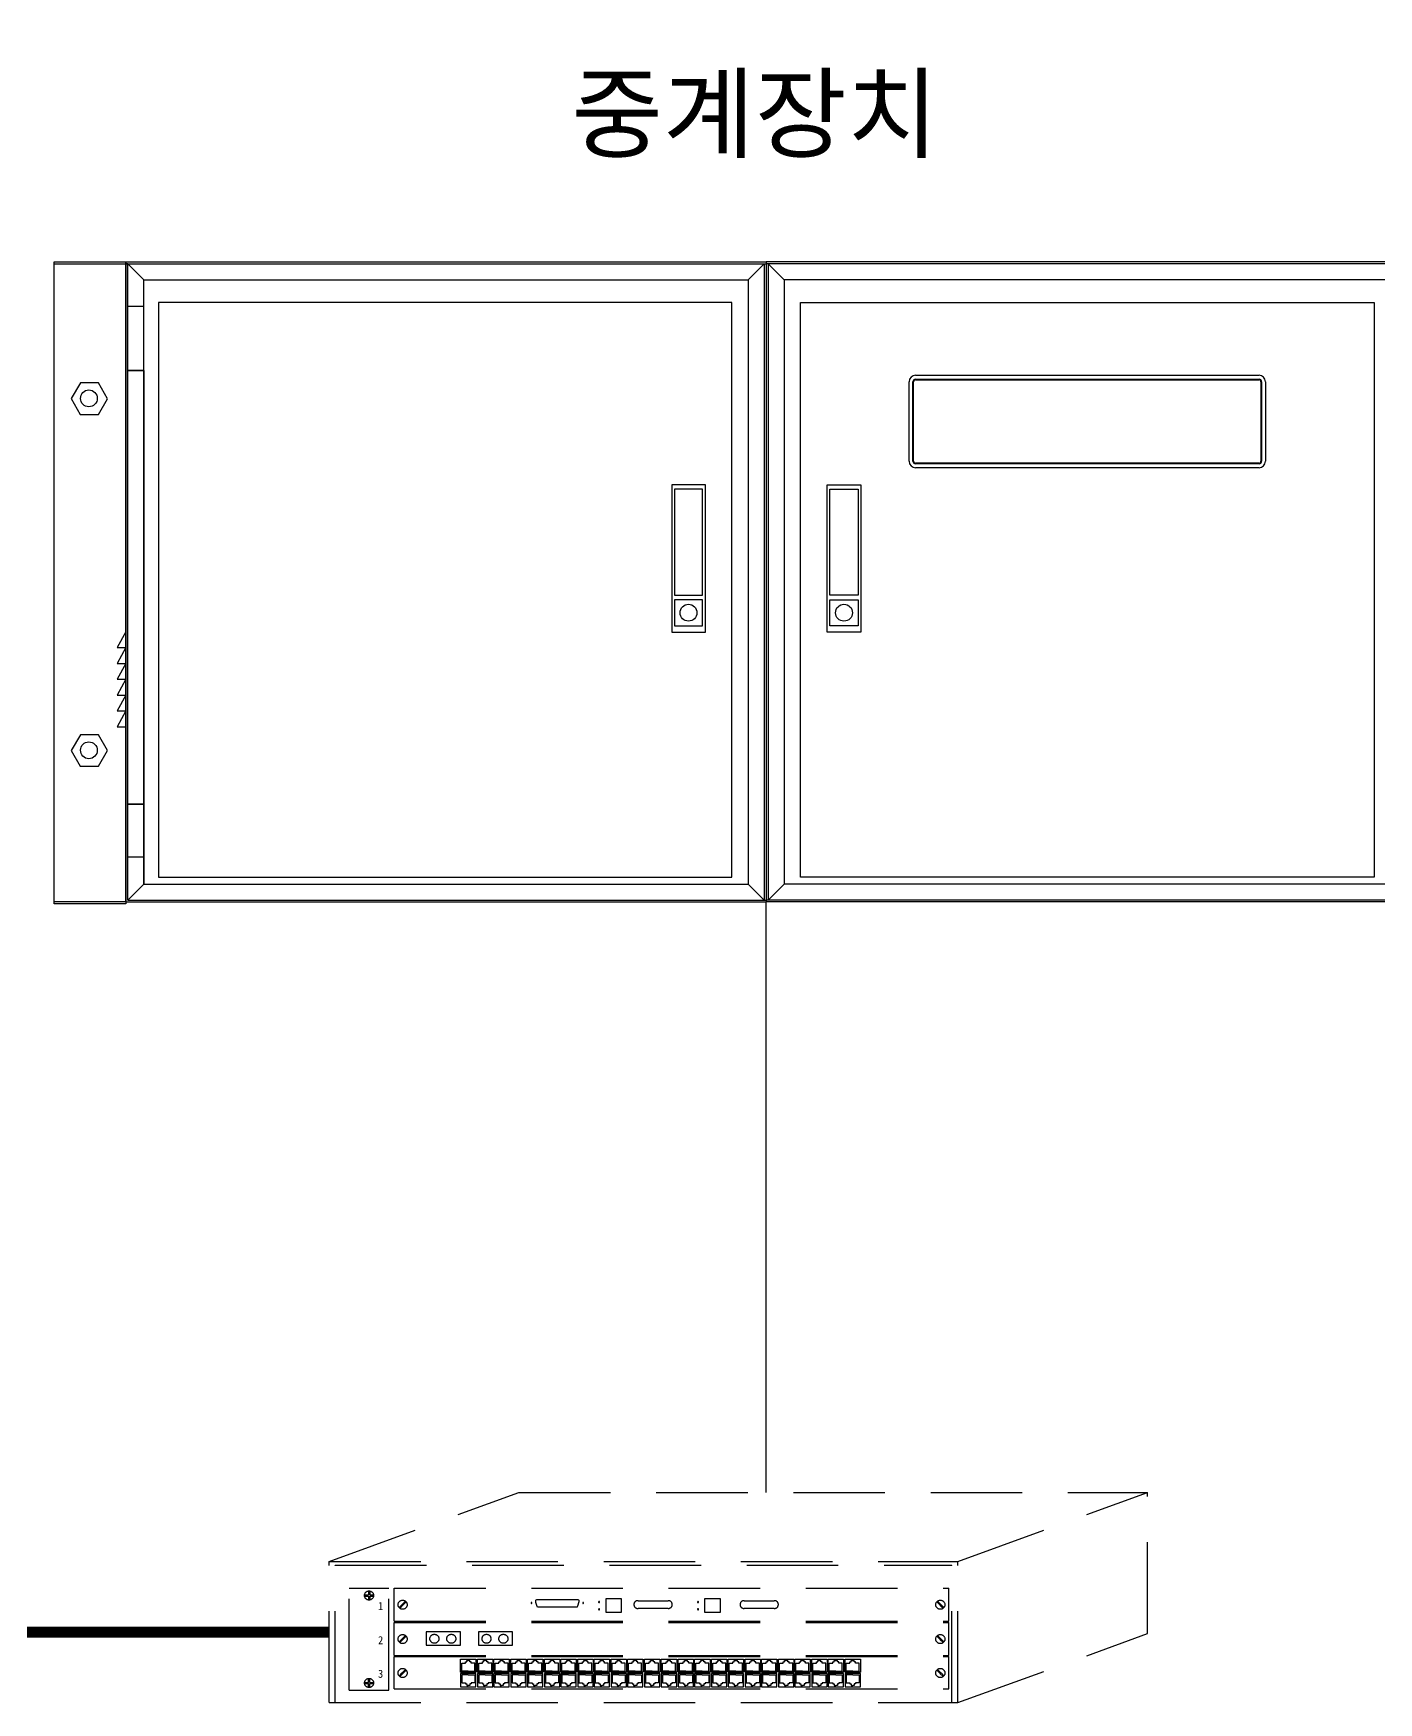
# Model space of a CAD drawing. Header units: millimetres. Extents: x 0 to 2521, y -5 to 594.
# Drawn here: x 1007.8 to 1081.3, y 108.2 to 199.5 of the extents above; entities that cross this region are included whole.
import ezdxf
from ezdxf.enums import TextEntityAlignment as Align

# ---------------------------------------------------------------- set-up
doc = ezdxf.new("R2010")
doc.units = ezdxf.units.MM
doc.header["$LTSCALE"] = 10
doc.linetypes.add('A-DASHD01', pattern=[0.75, 0.5, -0.25])
doc.linetypes.add('DASHED', pattern=[0.75, 0.5, -0.25])
for name, color, linetype in [('CZ-SYMB', 2, 'Continuous'), ('TT-COMM-CABL', 4, 'Continuous'), ('TT-COMM-TEXT', 3, 'Continuous'), ('TT-WIRE-EQPM', 2, 'Continuous')]:
    doc.layers.add(name, color=color, linetype=linetype)
doc.styles.get("Standard").update_dxf_attribs({"font": 'GulimChe.ttf'})

msp = doc.modelspace()

# ---------------------------------------------------------------- linework, layer by layer
at = {"color": 6, "linetype": 'DASHED', "const_width": 0.6}
msp.add_lwpolyline([(1239.016, 300.427), (1239.016, 283.438), (967.612, 283.438), (967.612, 112.056), (1023.973, 112.056)], dxfattribs=at)
at = {"layer": 'CZ-SYMB', "linetype": 'A-DASHD01'}
for p, q in [((1023.973, 115.911), (1034.342, 119.685)), ((1034.342, 119.685), (1068.694, 119.685)), ((1058.325, 115.911), (1068.694, 119.685)), ((1068.694, 111.975), (1068.694, 119.685)), ((1023.973, 115.911), (1058.325, 115.911)), ((1023.973, 108.201), (1023.973, 115.911)), ((1058.325, 108.201), (1058.325, 115.911)), ((1024.292, 115.719), (1058.006, 115.719)), ((1024.292, 108.201), (1024.292, 115.719)), ((1058.006, 108.201), (1058.006, 115.719)), ((1025.057, 114.453), (1027.225, 114.453)), ((1025.057, 108.881), (1025.057, 114.453)), ((1025.901, 114.09), (1026.118, 114.09)), ((1026.118, 114.307), (1026.118, 114.09)), ((1026.182, 114.307), (1026.182, 114.09)), ((1026.182, 114.09), (1026.399, 114.09)), ((1027.225, 108.881), (1027.225, 114.453)), ((1027.522, 112.648), (1027.522, 114.453)), ((1027.522, 114.453), (1057.831, 114.453)), ((1057.831, 112.648), (1057.831, 114.453)), ((1057.831, 112.648), (1057.831, 114.453)), ((1025.901, 114.026), (1026.118, 114.026)), ((1026.118, 114.026), (1026.118, 113.809)), ((1026.182, 114.026), (1026.399, 114.026)), ((1026.182, 114.026), (1026.182, 113.809)), ((1027.786, 113.397), (1027.939, 113.551)), ((1027.831, 113.352), (1027.984, 113.506)), ((1027.937, 113.548), (1028.138, 113.749)), ((1027.982, 113.503), (1028.183, 113.704)), ((1035.256, 113.717), (1035.258, 113.771)), ((1035.258, 113.666), (1035.256, 113.717)), ((1035.258, 113.771), (1035.267, 113.801)), ((1035.332, 113.455), (1035.258, 113.666)), ((1035.267, 113.801), (1035.281, 113.824)), ((1035.281, 113.824), (1035.318, 113.838)), ((1035.318, 113.838), (1037.56, 113.838)), ((1035.349, 113.421), (1035.332, 113.455)), ((1035.404, 113.413), (1035.349, 113.421)), ((1037.515, 113.413), (1035.404, 113.413)), ((1037.52, 113.418), (1037.515, 113.413)), ((1037.531, 113.438), (1037.52, 113.418)), ((1037.54, 113.469), (1037.531, 113.438)), ((1037.613, 113.714), (1037.54, 113.469)), ((1037.56, 113.838), (1037.593, 113.816)), ((1037.593, 113.816), (1037.605, 113.804)), ((1037.605, 113.804), (1037.613, 113.768)), ((1037.613, 113.768), (1037.613, 113.714)), ((1039.952, 113.879), (1039.082, 113.879)), ((1039.082, 113.879), (1039.082, 113.142)), ((1039.952, 113.142), (1039.952, 113.879)), ((1040.848, 113.774), (1042.492, 113.774)), ((1042.492, 113.351), (1040.848, 113.351)), ((1045.359, 113.879), (1044.489, 113.879)), ((1044.489, 113.879), (1044.489, 113.142)), ((1045.359, 113.142), (1045.359, 113.879)), ((1046.649, 113.774), (1048.293, 113.774)), ((1048.293, 113.351), (1046.649, 113.351)), ((1057.371, 113.503), (1057.17, 113.704)), ((1057.416, 113.548), (1057.215, 113.749)), ((1057.522, 113.352), (1057.369, 113.506)), ((1057.567, 113.397), (1057.414, 113.551)), ((1027.522, 112.648), (1057.831, 112.648)), ((1027.522, 110.775), (1027.522, 112.58)), ((1027.522, 112.58), (1057.831, 112.58)), ((1039.082, 113.142), (1039.952, 113.142)), ((1044.489, 113.142), (1045.359, 113.142)), ((1057.831, 110.775), (1057.831, 112.58)), ((1057.831, 110.775), (1057.831, 112.58)), ((1027.786, 111.524), (1027.939, 111.677)), ((1027.831, 111.479), (1027.984, 111.632)), ((1027.937, 111.675), (1028.138, 111.876)), ((1027.982, 111.63), (1028.183, 111.831)), ((1031.148, 112.078), (1029.275, 112.078)), ((1029.275, 112.078), (1029.275, 111.347)), ((1029.275, 111.347), (1031.148, 111.347)), ((1031.148, 111.347), (1031.148, 112.078)), ((1033.995, 112.078), (1032.122, 112.078)), ((1032.122, 112.078), (1032.122, 111.347)), ((1032.122, 111.347), (1033.995, 111.347)), ((1033.995, 111.347), (1033.995, 112.078)), ((1057.371, 111.63), (1057.17, 111.831)), ((1057.416, 111.675), (1057.215, 111.876)), ((1057.522, 111.479), (1057.369, 111.632)), ((1057.567, 111.524), (1057.414, 111.677)), ((1058.325, 108.201), (1068.694, 111.975)), ((1027.522, 110.775), (1057.831, 110.775)), ((1027.522, 108.95), (1027.522, 110.723)), ((1027.522, 110.723), (1057.831, 110.723)), ((1031.148, 110.58), (1031.993, 110.58)), ((1031.148, 109.864), (1031.148, 110.58)), ((1031.414, 110.431), (1031.485, 110.431)), ((1031.414, 110.36), (1031.414, 110.431)), ((1031.485, 110.431), (1031.485, 110.512)), ((1031.485, 110.512), (1031.571, 110.512)), ((1031.656, 110.512), (1031.571, 110.512)), ((1031.656, 110.431), (1031.656, 110.512)), ((1031.728, 110.431), (1031.656, 110.431)), ((1031.728, 110.36), (1031.728, 110.431)), ((1031.993, 110.58), (1031.993, 109.864)), ((1032.075, 110.58), (1032.92, 110.58)), ((1032.075, 109.864), (1032.075, 110.58)), ((1032.341, 110.36), (1032.341, 110.431)), ((1032.341, 110.431), (1032.412, 110.431)), ((1032.412, 110.431), (1032.412, 110.512)), ((1032.412, 110.512), (1032.498, 110.512)), ((1032.583, 110.512), (1032.498, 110.512)), ((1032.583, 110.431), (1032.583, 110.512)), ((1032.655, 110.431), (1032.583, 110.431)), ((1032.655, 110.36), (1032.655, 110.431)), ((1032.92, 110.58), (1032.92, 109.864)), ((1032.969, 110.58), (1033.814, 110.58)), ((1032.969, 109.864), (1032.969, 110.58)), ((1033.235, 110.36), (1033.235, 110.431)), ((1033.235, 110.431), (1033.307, 110.431)), ((1033.307, 110.512), (1033.392, 110.512)), ((1033.307, 110.431), (1033.307, 110.512)), ((1033.477, 110.512), (1033.392, 110.512)), ((1033.477, 110.431), (1033.477, 110.512)), ((1033.549, 110.431), (1033.477, 110.431)), ((1033.549, 110.36), (1033.549, 110.431)), ((1033.814, 110.58), (1033.814, 109.864)), ((1033.897, 109.864), (1033.897, 110.58)), ((1033.897, 110.58), (1034.741, 110.58)), ((1034.162, 110.431), (1034.234, 110.431)), ((1034.162, 110.36), (1034.162, 110.431)), ((1034.234, 110.431), (1034.234, 110.512)), ((1034.234, 110.512), (1034.319, 110.512)), ((1034.404, 110.512), (1034.319, 110.512)), ((1034.404, 110.431), (1034.404, 110.512)), ((1034.476, 110.431), (1034.404, 110.431)), ((1034.476, 110.36), (1034.476, 110.431)), ((1034.741, 110.58), (1034.741, 109.864)), ((1034.804, 109.864), (1034.804, 110.58)), ((1034.804, 110.58), (1035.649, 110.58)), ((1035.069, 110.36), (1035.069, 110.431)), ((1035.069, 110.431), (1035.141, 110.431)), ((1035.141, 110.431), (1035.141, 110.512)), ((1035.141, 110.512), (1035.226, 110.512)), ((1035.312, 110.512), (1035.226, 110.512)), ((1035.312, 110.431), (1035.312, 110.512)), ((1035.383, 110.431), (1035.312, 110.431)), ((1035.383, 110.36), (1035.383, 110.431)), ((1035.649, 110.58), (1035.649, 109.864)), ((1035.731, 110.58), (1036.576, 110.58)), ((1035.731, 109.864), (1035.731, 110.58)), ((1035.997, 110.431), (1036.068, 110.431)), ((1035.997, 110.36), (1035.997, 110.431)), ((1036.068, 110.431), (1036.068, 110.512)), ((1036.068, 110.512), (1036.153, 110.512)), ((1036.239, 110.512), (1036.153, 110.512)), ((1036.239, 110.431), (1036.239, 110.512)), ((1036.31, 110.431), (1036.239, 110.431)), ((1036.31, 110.36), (1036.31, 110.431)), ((1036.576, 110.58), (1036.576, 109.864)), ((1036.625, 110.58), (1037.47, 110.58)), ((1036.625, 109.864), (1036.625, 110.58)), ((1036.891, 110.431), (1036.962, 110.431)), ((1036.891, 110.36), (1036.891, 110.431)), ((1036.962, 110.431), (1036.962, 110.512)), ((1036.962, 110.512), (1037.047, 110.512)), ((1037.133, 110.512), (1037.047, 110.512)), ((1037.133, 110.431), (1037.133, 110.512)), ((1037.204, 110.431), (1037.133, 110.431)), ((1037.204, 110.36), (1037.204, 110.431)), ((1037.47, 110.58), (1037.47, 109.864)), ((1037.552, 109.864), (1037.552, 110.58)), ((1037.552, 110.58), (1038.397, 110.58)), ((1037.818, 110.36), (1037.818, 110.431)), ((1037.818, 110.431), (1037.889, 110.431)), ((1037.889, 110.512), (1037.975, 110.512)), ((1037.889, 110.431), (1037.889, 110.512)), ((1038.06, 110.512), (1037.975, 110.512)), ((1038.06, 110.431), (1038.06, 110.512)), ((1038.132, 110.431), (1038.06, 110.431)), ((1038.132, 110.36), (1038.132, 110.431)), ((1038.397, 110.58), (1038.397, 109.864)), ((1038.445, 110.58), (1039.29, 110.58)), ((1038.445, 109.864), (1038.445, 110.58)), ((1038.711, 110.431), (1038.782, 110.431)), ((1038.711, 110.36), (1038.711, 110.431)), ((1038.782, 110.431), (1038.782, 110.512)), ((1038.782, 110.512), (1038.868, 110.512)), ((1038.953, 110.512), (1038.868, 110.512)), ((1038.953, 110.431), (1038.953, 110.512)), ((1039.024, 110.431), (1038.953, 110.431)), ((1039.024, 110.36), (1039.024, 110.431)), ((1039.29, 110.58), (1039.29, 109.864)), ((1039.372, 110.58), (1040.217, 110.58)), ((1039.372, 109.864), (1039.372, 110.58)), ((1039.638, 110.36), (1039.638, 110.431)), ((1039.638, 110.431), (1039.709, 110.431)), ((1039.709, 110.512), (1039.795, 110.512)), ((1039.709, 110.431), (1039.709, 110.512)), ((1039.88, 110.512), (1039.795, 110.512)), ((1039.88, 110.431), (1039.88, 110.512)), ((1039.952, 110.431), (1039.88, 110.431)), ((1039.952, 110.36), (1039.952, 110.431)), ((1040.217, 110.58), (1040.217, 109.864)), ((1040.266, 110.58), (1041.111, 110.58)), ((1040.266, 109.864), (1040.266, 110.58)), ((1040.532, 110.36), (1040.532, 110.431)), ((1040.532, 110.431), (1040.603, 110.431)), ((1040.603, 110.512), (1040.689, 110.512)), ((1040.603, 110.431), (1040.603, 110.512)), ((1040.774, 110.512), (1040.689, 110.512)), ((1040.774, 110.431), (1040.774, 110.512)), ((1040.846, 110.431), (1040.774, 110.431)), ((1040.846, 110.36), (1040.846, 110.431)), ((1041.111, 110.58), (1041.111, 109.864)), ((1041.194, 109.864), (1041.194, 110.58)), ((1041.194, 110.58), (1042.038, 110.58)), ((1041.459, 110.431), (1041.531, 110.431)), ((1041.459, 110.36), (1041.459, 110.431)), ((1041.531, 110.431), (1041.531, 110.512)), ((1041.531, 110.512), (1041.616, 110.512)), ((1041.701, 110.512), (1041.616, 110.512)), ((1041.701, 110.431), (1041.701, 110.512)), ((1041.773, 110.431), (1041.701, 110.431)), ((1041.773, 110.36), (1041.773, 110.431)), ((1042.038, 110.58), (1042.038, 109.864)), ((1042.116, 109.864), (1042.116, 110.58)), ((1042.116, 110.58), (1042.961, 110.58)), ((1042.382, 110.431), (1042.453, 110.431)), ((1042.382, 110.36), (1042.382, 110.431)), ((1042.453, 110.512), (1042.539, 110.512)), ((1042.453, 110.431), (1042.453, 110.512)), ((1042.624, 110.512), (1042.539, 110.512)), ((1042.624, 110.431), (1042.624, 110.512)), ((1042.696, 110.431), (1042.624, 110.431)), ((1042.696, 110.36), (1042.696, 110.431)), ((1042.961, 110.58), (1042.961, 109.864)), ((1043.043, 110.58), (1043.888, 110.58)), ((1043.043, 109.864), (1043.043, 110.58)), ((1043.309, 110.431), (1043.38, 110.431)), ((1043.309, 110.36), (1043.309, 110.431)), ((1043.38, 110.512), (1043.466, 110.512)), ((1043.38, 110.431), (1043.38, 110.512)), ((1043.551, 110.512), (1043.466, 110.512)), ((1043.551, 110.431), (1043.551, 110.512)), ((1043.623, 110.431), (1043.551, 110.431)), ((1043.623, 110.36), (1043.623, 110.431)), ((1043.888, 110.58), (1043.888, 109.864)), ((1043.937, 110.58), (1044.782, 110.58)), ((1043.937, 109.864), (1043.937, 110.58)), ((1044.203, 110.431), (1044.274, 110.431)), ((1044.203, 110.36), (1044.203, 110.431)), ((1044.274, 110.431), (1044.274, 110.512)), ((1044.274, 110.512), (1044.36, 110.512)), ((1044.445, 110.512), (1044.36, 110.512)), ((1044.445, 110.431), (1044.445, 110.512)), ((1044.517, 110.431), (1044.445, 110.431)), ((1044.517, 110.36), (1044.517, 110.431)), ((1044.782, 110.58), (1044.782, 109.864)), ((1044.865, 109.864), (1044.865, 110.58)), ((1044.865, 110.58), (1045.709, 110.58)), ((1045.13, 110.36), (1045.13, 110.431)), ((1045.13, 110.431), (1045.202, 110.431)), ((1045.202, 110.512), (1045.287, 110.512)), ((1045.202, 110.431), (1045.202, 110.512)), ((1045.372, 110.512), (1045.287, 110.512)), ((1045.372, 110.431), (1045.372, 110.512)), ((1045.444, 110.431), (1045.372, 110.431)), ((1045.444, 110.36), (1045.444, 110.431)), ((1045.709, 110.58), (1045.709, 109.864)), ((1045.772, 110.58), (1046.617, 110.58)), ((1045.772, 109.864), (1045.772, 110.58)), ((1046.037, 110.431), (1046.109, 110.431)), ((1046.037, 110.36), (1046.037, 110.431)), ((1046.109, 110.431), (1046.109, 110.512)), ((1046.109, 110.512), (1046.194, 110.512)), ((1046.28, 110.512), (1046.194, 110.512)), ((1046.28, 110.431), (1046.28, 110.512)), ((1046.351, 110.431), (1046.28, 110.431)), ((1046.351, 110.36), (1046.351, 110.431)), ((1046.617, 110.58), (1046.617, 109.864)), ((1046.699, 110.58), (1047.544, 110.58)), ((1046.699, 109.864), (1046.699, 110.58)), ((1046.965, 110.36), (1046.965, 110.431)), ((1046.965, 110.431), (1047.036, 110.431)), ((1047.036, 110.512), (1047.121, 110.512)), ((1047.036, 110.431), (1047.036, 110.512)), ((1047.207, 110.512), (1047.121, 110.512)), ((1047.207, 110.431), (1047.207, 110.512)), ((1047.278, 110.431), (1047.207, 110.431)), ((1047.278, 110.36), (1047.278, 110.431)), ((1047.544, 110.58), (1047.544, 109.864)), ((1047.593, 110.58), (1048.438, 110.58)), ((1047.593, 109.864), (1047.593, 110.58)), ((1047.859, 110.36), (1047.859, 110.431)), ((1047.859, 110.431), (1047.93, 110.431)), ((1047.93, 110.512), (1048.015, 110.512)), ((1047.93, 110.431), (1047.93, 110.512)), ((1048.101, 110.512), (1048.015, 110.512)), ((1048.101, 110.431), (1048.101, 110.512)), ((1048.172, 110.431), (1048.101, 110.431)), ((1048.172, 110.36), (1048.172, 110.431)), ((1048.438, 110.58), (1048.438, 109.864)), ((1048.52, 110.58), (1049.365, 110.58)), ((1048.52, 109.864), (1048.52, 110.58)), ((1048.786, 110.431), (1048.857, 110.431)), ((1048.786, 110.36), (1048.786, 110.431)), ((1048.857, 110.431), (1048.857, 110.512)), ((1048.857, 110.512), (1048.943, 110.512)), ((1049.028, 110.512), (1048.943, 110.512)), ((1049.028, 110.431), (1049.028, 110.512)), ((1049.1, 110.431), (1049.028, 110.431)), ((1049.1, 110.36), (1049.1, 110.431)), ((1049.365, 110.58), (1049.365, 109.864)), ((1049.413, 110.58), (1050.258, 110.58)), ((1049.413, 109.864), (1049.413, 110.58)), ((1049.679, 110.36), (1049.679, 110.431)), ((1049.679, 110.431), (1049.75, 110.431)), ((1049.75, 110.512), (1049.836, 110.512)), ((1049.75, 110.431), (1049.75, 110.512)), ((1049.921, 110.512), (1049.836, 110.512)), ((1049.921, 110.431), (1049.921, 110.512)), ((1049.992, 110.431), (1049.921, 110.431)), ((1049.992, 110.36), (1049.992, 110.431)), ((1050.258, 110.58), (1050.258, 109.864)), ((1050.34, 109.864), (1050.34, 110.58)), ((1050.34, 110.58), (1051.185, 110.58)), ((1050.606, 110.36), (1050.606, 110.431)), ((1050.606, 110.431), (1050.677, 110.431)), ((1050.677, 110.431), (1050.677, 110.512)), ((1050.677, 110.512), (1050.763, 110.512)), ((1050.848, 110.512), (1050.763, 110.512)), ((1050.848, 110.431), (1050.848, 110.512)), ((1050.92, 110.431), (1050.848, 110.431)), ((1050.92, 110.36), (1050.92, 110.431)), ((1051.185, 110.58), (1051.185, 109.864)), ((1051.234, 110.58), (1052.079, 110.58)), ((1051.234, 109.864), (1051.234, 110.58)), ((1051.5, 110.36), (1051.5, 110.431)), ((1051.5, 110.431), (1051.571, 110.431)), ((1051.571, 110.431), (1051.571, 110.512)), ((1051.571, 110.512), (1051.657, 110.512)), ((1051.742, 110.512), (1051.657, 110.512)), ((1051.742, 110.431), (1051.742, 110.512)), ((1051.814, 110.431), (1051.742, 110.431)), ((1051.814, 110.36), (1051.814, 110.431)), ((1052.079, 110.58), (1052.079, 109.864)), ((1052.161, 110.58), (1053.006, 110.58)), ((1052.161, 109.864), (1052.161, 110.58)), ((1052.427, 110.36), (1052.427, 110.431)), ((1052.427, 110.431), (1052.499, 110.431)), ((1052.499, 110.512), (1052.584, 110.512)), ((1052.499, 110.431), (1052.499, 110.512)), ((1052.669, 110.512), (1052.584, 110.512)), ((1052.669, 110.431), (1052.669, 110.512)), ((1052.741, 110.431), (1052.669, 110.431)), ((1052.741, 110.36), (1052.741, 110.431)), ((1053.006, 110.58), (1053.006, 109.864)), ((1057.831, 108.95), (1057.831, 110.723)), ((1057.831, 108.95), (1057.831, 110.723)), ((1026.118, 109.308), (1026.118, 109.524)), ((1026.182, 109.308), (1026.182, 109.524)), ((1027.786, 109.667), (1027.939, 109.821)), ((1027.831, 109.622), (1027.984, 109.776)), ((1027.937, 109.818), (1028.138, 110.019)), ((1027.982, 109.773), (1028.183, 109.974)), ((1031.993, 109.864), (1031.148, 109.864)), ((1031.993, 109.788), (1031.148, 109.788)), ((1031.148, 109.788), (1031.148, 109.071)), ((1031.214, 110.36), (1031.414, 110.36)), ((1031.214, 109.924), (1031.214, 110.36)), ((1031.571, 109.924), (1031.214, 109.924)), ((1031.571, 109.727), (1031.214, 109.727)), ((1031.214, 109.727), (1031.214, 109.291)), ((1031.571, 109.924), (1031.928, 109.924)), ((1031.571, 109.727), (1031.928, 109.727)), ((1031.928, 110.36), (1031.728, 110.36)), ((1031.928, 109.924), (1031.928, 110.36)), ((1031.928, 109.727), (1031.928, 109.291)), ((1031.993, 109.071), (1031.993, 109.788)), ((1032.92, 109.864), (1032.075, 109.864)), ((1032.92, 109.788), (1032.075, 109.788)), ((1032.075, 109.788), (1032.075, 109.071)), ((1032.141, 110.36), (1032.341, 110.36)), ((1032.141, 109.924), (1032.141, 110.36)), ((1032.498, 109.924), (1032.141, 109.924)), ((1032.141, 109.727), (1032.141, 109.291)), ((1032.498, 109.727), (1032.141, 109.727)), ((1032.498, 109.924), (1032.855, 109.924)), ((1032.498, 109.727), (1032.855, 109.727)), ((1032.855, 110.36), (1032.655, 110.36)), ((1032.855, 109.924), (1032.855, 110.36)), ((1032.855, 109.727), (1032.855, 109.291)), ((1032.92, 109.071), (1032.92, 109.788)), ((1033.814, 109.864), (1032.969, 109.864)), ((1033.814, 109.788), (1032.969, 109.788)), ((1032.969, 109.788), (1032.969, 109.071)), ((1033.035, 110.36), (1033.235, 110.36)), ((1033.035, 109.924), (1033.035, 110.36)), ((1033.392, 109.924), (1033.035, 109.924)), ((1033.035, 109.727), (1033.035, 109.291)), ((1033.392, 109.727), (1033.035, 109.727)), ((1033.392, 109.924), (1033.749, 109.924)), ((1033.392, 109.727), (1033.749, 109.727)), ((1033.749, 110.36), (1033.549, 110.36)), ((1033.749, 109.924), (1033.749, 110.36)), ((1033.749, 109.727), (1033.749, 109.291)), ((1033.814, 109.071), (1033.814, 109.788)), ((1034.741, 109.864), (1033.897, 109.864)), ((1034.741, 109.788), (1033.897, 109.788)), ((1033.897, 109.788), (1033.897, 109.071)), ((1033.962, 110.36), (1034.162, 110.36)), ((1033.962, 109.924), (1033.962, 110.36)), ((1034.319, 109.924), (1033.962, 109.924)), ((1033.962, 109.727), (1033.962, 109.291)), ((1034.319, 109.727), (1033.962, 109.727)), ((1034.319, 109.924), (1034.676, 109.924)), ((1034.319, 109.727), (1034.676, 109.727)), ((1034.676, 110.36), (1034.476, 110.36)), ((1034.676, 109.924), (1034.676, 110.36)), ((1034.676, 109.727), (1034.676, 109.291)), ((1034.741, 109.071), (1034.741, 109.788)), ((1035.649, 109.864), (1034.804, 109.864)), ((1035.649, 109.788), (1034.804, 109.788)), ((1034.804, 109.788), (1034.804, 109.071)), ((1034.869, 110.36), (1035.069, 110.36)), ((1034.869, 109.924), (1034.869, 110.36)), ((1035.226, 109.924), (1034.869, 109.924)), ((1034.869, 109.727), (1034.869, 109.291)), ((1035.226, 109.727), (1034.869, 109.727)), ((1035.226, 109.924), (1035.583, 109.924)), ((1035.226, 109.727), (1035.583, 109.727)), ((1035.583, 110.36), (1035.383, 110.36)), ((1035.583, 109.924), (1035.583, 110.36)), ((1035.583, 109.727), (1035.583, 109.291)), ((1035.649, 109.071), (1035.649, 109.788)), ((1036.576, 109.864), (1035.731, 109.864)), ((1036.576, 109.788), (1035.731, 109.788)), ((1035.731, 109.788), (1035.731, 109.071)), ((1035.797, 110.36), (1035.997, 110.36)), ((1035.797, 109.924), (1035.797, 110.36)), ((1036.153, 109.924), (1035.797, 109.924)), ((1036.153, 109.727), (1035.797, 109.727)), ((1035.797, 109.727), (1035.797, 109.291)), ((1036.153, 109.924), (1036.51, 109.924)), ((1036.153, 109.727), (1036.51, 109.727)), ((1036.51, 110.36), (1036.31, 110.36)), ((1036.51, 109.924), (1036.51, 110.36)), ((1036.51, 109.727), (1036.51, 109.291)), ((1036.576, 109.071), (1036.576, 109.788)), ((1037.47, 109.864), (1036.625, 109.864)), ((1037.47, 109.788), (1036.625, 109.788)), ((1036.625, 109.788), (1036.625, 109.071)), ((1036.691, 110.36), (1036.891, 110.36)), ((1036.691, 109.924), (1036.691, 110.36)), ((1037.047, 109.924), (1036.691, 109.924)), ((1037.047, 109.727), (1036.691, 109.727)), ((1036.691, 109.727), (1036.691, 109.291)), ((1037.047, 109.924), (1037.404, 109.924)), ((1037.047, 109.727), (1037.404, 109.727)), ((1037.404, 110.36), (1037.204, 110.36)), ((1037.404, 109.924), (1037.404, 110.36)), ((1037.404, 109.727), (1037.404, 109.291)), ((1037.47, 109.071), (1037.47, 109.788)), ((1038.397, 109.864), (1037.552, 109.864)), ((1037.552, 109.788), (1037.552, 109.071)), ((1038.397, 109.788), (1037.552, 109.788)), ((1037.618, 110.36), (1037.818, 110.36)), ((1037.618, 109.924), (1037.618, 110.36)), ((1037.975, 109.924), (1037.618, 109.924)), ((1037.618, 109.727), (1037.618, 109.291)), ((1037.975, 109.727), (1037.618, 109.727)), ((1037.975, 109.924), (1038.332, 109.924)), ((1037.975, 109.727), (1038.332, 109.727)), ((1038.332, 110.36), (1038.132, 110.36)), ((1038.332, 109.924), (1038.332, 110.36)), ((1038.332, 109.727), (1038.332, 109.291)), ((1038.397, 109.071), (1038.397, 109.788)), ((1039.29, 109.864), (1038.445, 109.864)), ((1039.29, 109.788), (1038.445, 109.788)), ((1038.445, 109.788), (1038.445, 109.071)), ((1038.511, 110.36), (1038.711, 110.36)), ((1038.511, 109.924), (1038.511, 110.36)), ((1038.868, 109.924), (1038.511, 109.924)), ((1038.511, 109.727), (1038.511, 109.291)), ((1038.868, 109.727), (1038.511, 109.727)), ((1038.868, 109.924), (1039.225, 109.924)), ((1038.868, 109.727), (1039.225, 109.727)), ((1039.225, 110.36), (1039.024, 110.36)), ((1039.225, 109.924), (1039.225, 110.36)), ((1039.225, 109.727), (1039.225, 109.291)), ((1039.29, 109.071), (1039.29, 109.788)), ((1040.217, 109.864), (1039.372, 109.864)), ((1040.217, 109.788), (1039.372, 109.788)), ((1039.372, 109.788), (1039.372, 109.071)), ((1039.438, 110.36), (1039.638, 110.36)), ((1039.438, 109.924), (1039.438, 110.36)), ((1039.795, 109.924), (1039.438, 109.924)), ((1039.438, 109.727), (1039.438, 109.291)), ((1039.795, 109.727), (1039.438, 109.727)), ((1039.795, 109.924), (1040.152, 109.924)), ((1039.795, 109.727), (1040.152, 109.727)), ((1040.152, 110.36), (1039.952, 110.36)), ((1040.152, 109.924), (1040.152, 110.36)), ((1040.152, 109.727), (1040.152, 109.291)), ((1040.217, 109.071), (1040.217, 109.788)), ((1041.111, 109.864), (1040.266, 109.864)), ((1041.111, 109.788), (1040.266, 109.788)), ((1040.266, 109.788), (1040.266, 109.071)), ((1040.332, 110.36), (1040.532, 110.36)), ((1040.332, 109.924), (1040.332, 110.36)), ((1040.689, 109.924), (1040.332, 109.924)), ((1040.332, 109.727), (1040.332, 109.291)), ((1040.689, 109.727), (1040.332, 109.727)), ((1040.689, 109.924), (1041.046, 109.924)), ((1040.689, 109.727), (1041.046, 109.727)), ((1041.046, 110.36), (1040.846, 110.36)), ((1041.046, 109.924), (1041.046, 110.36)), ((1041.046, 109.727), (1041.046, 109.291)), ((1041.111, 109.071), (1041.111, 109.788)), ((1042.038, 109.864), (1041.194, 109.864)), ((1042.038, 109.788), (1041.194, 109.788)), ((1041.194, 109.788), (1041.194, 109.071)), ((1041.259, 110.36), (1041.459, 110.36)), ((1041.259, 109.924), (1041.259, 110.36)), ((1041.616, 109.924), (1041.259, 109.924)), ((1041.259, 109.727), (1041.259, 109.291)), ((1041.616, 109.727), (1041.259, 109.727)), ((1041.616, 109.924), (1041.973, 109.924)), ((1041.616, 109.727), (1041.973, 109.727)), ((1041.973, 110.36), (1041.773, 110.36)), ((1041.973, 109.924), (1041.973, 110.36)), ((1041.973, 109.727), (1041.973, 109.291)), ((1042.038, 109.071), (1042.038, 109.788)), ((1042.961, 109.864), (1042.116, 109.864)), ((1042.961, 109.788), (1042.116, 109.788)), ((1042.116, 109.788), (1042.116, 109.071)), ((1042.182, 110.36), (1042.382, 110.36)), ((1042.182, 109.924), (1042.182, 110.36)), ((1042.539, 109.924), (1042.182, 109.924)), ((1042.539, 109.727), (1042.182, 109.727)), ((1042.182, 109.727), (1042.182, 109.291)), ((1042.539, 109.924), (1042.896, 109.924)), ((1042.539, 109.727), (1042.896, 109.727)), ((1042.896, 110.36), (1042.696, 110.36)), ((1042.896, 109.924), (1042.896, 110.36)), ((1042.896, 109.727), (1042.896, 109.291)), ((1042.961, 109.071), (1042.961, 109.788)), ((1043.888, 109.864), (1043.043, 109.864)), ((1043.043, 109.788), (1043.043, 109.071)), ((1043.888, 109.788), (1043.043, 109.788)), ((1043.109, 109.924), (1043.109, 110.36)), ((1043.109, 110.36), (1043.309, 110.36)), ((1043.466, 109.924), (1043.109, 109.924)), ((1043.466, 109.727), (1043.109, 109.727)), ((1043.109, 109.727), (1043.109, 109.291)), ((1043.466, 109.924), (1043.823, 109.924)), ((1043.466, 109.727), (1043.823, 109.727)), ((1043.823, 110.36), (1043.623, 110.36)), ((1043.823, 109.924), (1043.823, 110.36)), ((1043.823, 109.727), (1043.823, 109.291)), ((1043.888, 109.071), (1043.888, 109.788)), ((1044.782, 109.864), (1043.937, 109.864)), ((1044.782, 109.788), (1043.937, 109.788)), ((1043.937, 109.788), (1043.937, 109.071)), ((1044.003, 110.36), (1044.203, 110.36)), ((1044.003, 109.924), (1044.003, 110.36)), ((1044.36, 109.924), (1044.003, 109.924)), ((1044.003, 109.727), (1044.003, 109.291)), ((1044.36, 109.727), (1044.003, 109.727)), ((1044.36, 109.924), (1044.717, 109.924)), ((1044.36, 109.727), (1044.717, 109.727)), ((1044.717, 110.36), (1044.517, 110.36)), ((1044.717, 109.924), (1044.717, 110.36)), ((1044.717, 109.727), (1044.717, 109.291)), ((1044.782, 109.071), (1044.782, 109.788)), ((1045.709, 109.864), (1044.865, 109.864)), ((1044.865, 109.788), (1044.865, 109.071)), ((1045.709, 109.788), (1044.865, 109.788)), ((1044.93, 110.36), (1045.13, 110.36)), ((1044.93, 109.924), (1044.93, 110.36)), ((1045.287, 109.924), (1044.93, 109.924)), ((1044.93, 109.727), (1044.93, 109.291)), ((1045.287, 109.727), (1044.93, 109.727)), ((1045.287, 109.924), (1045.644, 109.924)), ((1045.287, 109.727), (1045.644, 109.727)), ((1045.644, 110.36), (1045.444, 110.36)), ((1045.644, 109.924), (1045.644, 110.36)), ((1045.644, 109.727), (1045.644, 109.291)), ((1045.709, 109.071), (1045.709, 109.788)), ((1046.617, 109.864), (1045.772, 109.864)), ((1046.617, 109.788), (1045.772, 109.788)), ((1045.772, 109.788), (1045.772, 109.071)), ((1045.837, 110.36), (1046.037, 110.36)), ((1045.837, 109.924), (1045.837, 110.36)), ((1046.194, 109.924), (1045.837, 109.924)), ((1045.837, 109.727), (1045.837, 109.291)), ((1046.194, 109.727), (1045.837, 109.727)), ((1046.194, 109.924), (1046.551, 109.924)), ((1046.194, 109.727), (1046.551, 109.727)), ((1046.551, 110.36), (1046.351, 110.36)), ((1046.551, 109.924), (1046.551, 110.36)), ((1046.551, 109.727), (1046.551, 109.291)), ((1046.617, 109.071), (1046.617, 109.788)), ((1047.544, 109.864), (1046.699, 109.864)), ((1047.544, 109.788), (1046.699, 109.788)), ((1046.699, 109.788), (1046.699, 109.071)), ((1046.765, 110.36), (1046.965, 110.36)), ((1046.765, 109.924), (1046.765, 110.36)), ((1047.121, 109.924), (1046.765, 109.924)), ((1047.121, 109.727), (1046.765, 109.727)), ((1046.765, 109.727), (1046.765, 109.291)), ((1047.121, 109.924), (1047.478, 109.924)), ((1047.121, 109.727), (1047.478, 109.727)), ((1047.478, 110.36), (1047.278, 110.36)), ((1047.478, 109.924), (1047.478, 110.36)), ((1047.478, 109.727), (1047.478, 109.291)), ((1047.544, 109.071), (1047.544, 109.788)), ((1048.438, 109.864), (1047.593, 109.864)), ((1048.438, 109.788), (1047.593, 109.788)), ((1047.593, 109.788), (1047.593, 109.071)), ((1047.659, 110.36), (1047.859, 110.36)), ((1047.659, 109.924), (1047.659, 110.36)), ((1048.015, 109.924), (1047.659, 109.924)), ((1047.659, 109.727), (1047.659, 109.291)), ((1048.015, 109.727), (1047.659, 109.727)), ((1048.015, 109.924), (1048.372, 109.924)), ((1048.015, 109.727), (1048.372, 109.727)), ((1048.372, 110.36), (1048.172, 110.36)), ((1048.372, 109.924), (1048.372, 110.36)), ((1048.372, 109.727), (1048.372, 109.291)), ((1048.438, 109.071), (1048.438, 109.788)), ((1049.365, 109.864), (1048.52, 109.864)), ((1049.365, 109.788), (1048.52, 109.788)), ((1048.52, 109.788), (1048.52, 109.071)), ((1048.586, 110.36), (1048.786, 110.36)), ((1048.586, 109.924), (1048.586, 110.36)), ((1048.943, 109.924), (1048.586, 109.924)), ((1048.586, 109.727), (1048.586, 109.291)), ((1048.943, 109.727), (1048.586, 109.727)), ((1048.943, 109.924), (1049.3, 109.924)), ((1048.943, 109.727), (1049.3, 109.727)), ((1049.3, 110.36), (1049.1, 110.36)), ((1049.3, 109.924), (1049.3, 110.36)), ((1049.3, 109.727), (1049.3, 109.291)), ((1049.365, 109.071), (1049.365, 109.788)), ((1050.258, 109.864), (1049.413, 109.864)), ((1050.258, 109.788), (1049.413, 109.788)), ((1049.413, 109.788), (1049.413, 109.071)), ((1049.479, 110.36), (1049.679, 110.36)), ((1049.479, 109.924), (1049.479, 110.36)), ((1049.836, 109.924), (1049.479, 109.924)), ((1049.479, 109.727), (1049.479, 109.291)), ((1049.836, 109.727), (1049.479, 109.727)), ((1049.836, 109.924), (1050.192, 109.924)), ((1049.836, 109.727), (1050.192, 109.727)), ((1050.192, 110.36), (1049.992, 110.36)), ((1050.192, 109.924), (1050.192, 110.36)), ((1050.192, 109.727), (1050.192, 109.291)), ((1050.258, 109.071), (1050.258, 109.788)), ((1051.185, 109.864), (1050.34, 109.864)), ((1050.34, 109.788), (1050.34, 109.071)), ((1051.185, 109.788), (1050.34, 109.788)), ((1050.406, 110.36), (1050.606, 110.36)), ((1050.406, 109.924), (1050.406, 110.36)), ((1050.763, 109.924), (1050.406, 109.924)), ((1050.406, 109.727), (1050.406, 109.291)), ((1050.763, 109.727), (1050.406, 109.727)), ((1050.763, 109.924), (1051.12, 109.924)), ((1050.763, 109.727), (1051.12, 109.727)), ((1051.12, 110.36), (1050.92, 110.36)), ((1051.12, 109.924), (1051.12, 110.36)), ((1051.12, 109.727), (1051.12, 109.291)), ((1051.185, 109.071), (1051.185, 109.788)), ((1052.079, 109.864), (1051.234, 109.864)), ((1052.079, 109.788), (1051.234, 109.788)), ((1051.234, 109.788), (1051.234, 109.071)), ((1051.3, 110.36), (1051.5, 110.36)), ((1051.3, 109.924), (1051.3, 110.36)), ((1051.657, 109.924), (1051.3, 109.924)), ((1051.657, 109.727), (1051.3, 109.727)), ((1051.3, 109.727), (1051.3, 109.291)), ((1051.657, 109.924), (1052.014, 109.924)), ((1051.657, 109.727), (1052.014, 109.727)), ((1052.014, 110.36), (1051.814, 110.36)), ((1052.014, 109.924), (1052.014, 110.36)), ((1052.014, 109.727), (1052.014, 109.291)), ((1052.079, 109.071), (1052.079, 109.788)), ((1053.006, 109.864), (1052.161, 109.864)), ((1053.006, 109.788), (1052.161, 109.788)), ((1052.161, 109.788), (1052.161, 109.071)), ((1052.227, 110.36), (1052.427, 110.36)), ((1052.227, 109.924), (1052.227, 110.36)), ((1052.584, 109.924), (1052.227, 109.924)), ((1052.584, 109.727), (1052.227, 109.727)), ((1052.227, 109.727), (1052.227, 109.291)), ((1052.584, 109.924), (1052.941, 109.924)), ((1052.584, 109.727), (1052.941, 109.727)), ((1052.941, 110.36), (1052.741, 110.36)), ((1052.941, 109.924), (1052.941, 110.36)), ((1052.941, 109.727), (1052.941, 109.291)), ((1053.006, 109.071), (1053.006, 109.788)), ((1057.371, 109.773), (1057.17, 109.974)), ((1057.416, 109.818), (1057.215, 110.019)), ((1057.522, 109.622), (1057.369, 109.776)), ((1057.567, 109.667), (1057.414, 109.821)), ((1025.057, 108.881), (1027.225, 108.881)), ((1025.901, 109.308), (1026.118, 109.308)), ((1025.901, 109.244), (1026.118, 109.244)), ((1026.118, 109.027), (1026.118, 109.244)), ((1026.182, 109.308), (1026.399, 109.308)), ((1026.182, 109.244), (1026.399, 109.244)), ((1026.182, 109.027), (1026.182, 109.244)), ((1027.522, 108.95), (1057.831, 108.95)), ((1031.148, 109.071), (1031.993, 109.071)), ((1031.214, 109.291), (1031.414, 109.291)), ((1031.414, 109.291), (1031.414, 109.22)), ((1031.414, 109.22), (1031.485, 109.22)), ((1031.485, 109.22), (1031.485, 109.139)), ((1031.485, 109.139), (1031.571, 109.139)), ((1031.656, 109.139), (1031.571, 109.139)), ((1031.656, 109.22), (1031.656, 109.139)), ((1031.728, 109.22), (1031.656, 109.22)), ((1031.928, 109.291), (1031.728, 109.291)), ((1031.728, 109.291), (1031.728, 109.22)), ((1032.075, 109.071), (1032.92, 109.071)), ((1032.141, 109.291), (1032.341, 109.291)), ((1032.341, 109.291), (1032.341, 109.22)), ((1032.341, 109.22), (1032.412, 109.22)), ((1032.412, 109.22), (1032.412, 109.139)), ((1032.412, 109.139), (1032.498, 109.139)), ((1032.583, 109.139), (1032.498, 109.139)), ((1032.655, 109.22), (1032.583, 109.22)), ((1032.583, 109.22), (1032.583, 109.139)), ((1032.855, 109.291), (1032.655, 109.291)), ((1032.655, 109.291), (1032.655, 109.22)), ((1032.969, 109.071), (1033.814, 109.071)), ((1033.035, 109.291), (1033.235, 109.291)), ((1033.235, 109.291), (1033.235, 109.22)), ((1033.235, 109.22), (1033.307, 109.22)), ((1033.307, 109.22), (1033.307, 109.139)), ((1033.307, 109.139), (1033.392, 109.139)), ((1033.477, 109.139), (1033.392, 109.139)), ((1033.549, 109.22), (1033.477, 109.22)), ((1033.477, 109.22), (1033.477, 109.139)), ((1033.749, 109.291), (1033.549, 109.291)), ((1033.549, 109.291), (1033.549, 109.22)), ((1033.897, 109.071), (1034.741, 109.071)), ((1033.962, 109.291), (1034.162, 109.291)), ((1034.162, 109.291), (1034.162, 109.22)), ((1034.162, 109.22), (1034.234, 109.22)), ((1034.234, 109.22), (1034.234, 109.139)), ((1034.234, 109.139), (1034.319, 109.139)), ((1034.404, 109.139), (1034.319, 109.139)), ((1034.404, 109.22), (1034.404, 109.139)), ((1034.476, 109.22), (1034.404, 109.22)), ((1034.676, 109.291), (1034.476, 109.291)), ((1034.476, 109.291), (1034.476, 109.22)), ((1034.804, 109.071), (1035.649, 109.071)), ((1034.869, 109.291), (1035.069, 109.291)), ((1035.069, 109.291), (1035.069, 109.22)), ((1035.069, 109.22), (1035.141, 109.22)), ((1035.141, 109.22), (1035.141, 109.139)), ((1035.141, 109.139), (1035.226, 109.139)), ((1035.312, 109.139), (1035.226, 109.139)), ((1035.383, 109.22), (1035.312, 109.22)), ((1035.312, 109.22), (1035.312, 109.139)), ((1035.583, 109.291), (1035.383, 109.291)), ((1035.383, 109.291), (1035.383, 109.22)), ((1035.731, 109.071), (1036.576, 109.071)), ((1035.797, 109.291), (1035.997, 109.291)), ((1035.997, 109.291), (1035.997, 109.22)), ((1035.997, 109.22), (1036.068, 109.22)), ((1036.068, 109.22), (1036.068, 109.139)), ((1036.068, 109.139), (1036.153, 109.139)), ((1036.239, 109.139), (1036.153, 109.139)), ((1036.239, 109.22), (1036.239, 109.139)), ((1036.31, 109.22), (1036.239, 109.22)), ((1036.51, 109.291), (1036.31, 109.291)), ((1036.31, 109.291), (1036.31, 109.22)), ((1036.625, 109.071), (1037.47, 109.071)), ((1036.691, 109.291), (1036.891, 109.291)), ((1036.891, 109.291), (1036.891, 109.22)), ((1036.891, 109.22), (1036.962, 109.22)), ((1036.962, 109.22), (1036.962, 109.139)), ((1036.962, 109.139), (1037.047, 109.139)), ((1037.133, 109.139), (1037.047, 109.139)), ((1037.133, 109.22), (1037.133, 109.139)), ((1037.204, 109.22), (1037.133, 109.22)), ((1037.404, 109.291), (1037.204, 109.291)), ((1037.204, 109.291), (1037.204, 109.22)), ((1037.552, 109.071), (1038.397, 109.071)), ((1037.618, 109.291), (1037.818, 109.291)), ((1037.818, 109.291), (1037.818, 109.22)), ((1037.818, 109.22), (1037.889, 109.22)), ((1037.889, 109.22), (1037.889, 109.139)), ((1037.889, 109.139), (1037.975, 109.139)), ((1038.06, 109.139), (1037.975, 109.139)), ((1038.132, 109.22), (1038.06, 109.22)), ((1038.06, 109.22), (1038.06, 109.139)), ((1038.332, 109.291), (1038.132, 109.291)), ((1038.132, 109.291), (1038.132, 109.22)), ((1038.445, 109.071), (1039.29, 109.071)), ((1038.511, 109.291), (1038.711, 109.291)), ((1038.711, 109.291), (1038.711, 109.22)), ((1038.711, 109.22), (1038.782, 109.22)), ((1038.782, 109.22), (1038.782, 109.139)), ((1038.782, 109.139), (1038.868, 109.139)), ((1038.953, 109.139), (1038.868, 109.139)), ((1038.953, 109.22), (1038.953, 109.139)), ((1039.024, 109.22), (1038.953, 109.22)), ((1039.225, 109.291), (1039.024, 109.291)), ((1039.024, 109.291), (1039.024, 109.22)), ((1039.372, 109.071), (1040.217, 109.071)), ((1039.438, 109.291), (1039.638, 109.291)), ((1039.638, 109.291), (1039.638, 109.22)), ((1039.638, 109.22), (1039.709, 109.22)), ((1039.709, 109.22), (1039.709, 109.139)), ((1039.709, 109.139), (1039.795, 109.139)), ((1039.88, 109.139), (1039.795, 109.139)), ((1039.952, 109.22), (1039.88, 109.22)), ((1039.88, 109.22), (1039.88, 109.139)), ((1040.152, 109.291), (1039.952, 109.291)), ((1039.952, 109.291), (1039.952, 109.22)), ((1040.266, 109.071), (1041.111, 109.071)), ((1040.332, 109.291), (1040.532, 109.291)), ((1040.532, 109.291), (1040.532, 109.22)), ((1040.532, 109.22), (1040.603, 109.22)), ((1040.603, 109.22), (1040.603, 109.139)), ((1040.603, 109.139), (1040.689, 109.139)), ((1040.774, 109.139), (1040.689, 109.139)), ((1040.846, 109.22), (1040.774, 109.22)), ((1040.774, 109.22), (1040.774, 109.139)), ((1041.046, 109.291), (1040.846, 109.291)), ((1040.846, 109.291), (1040.846, 109.22)), ((1041.194, 109.071), (1042.038, 109.071)), ((1041.259, 109.291), (1041.459, 109.291)), ((1041.459, 109.291), (1041.459, 109.22)), ((1041.459, 109.22), (1041.531, 109.22)), ((1041.531, 109.22), (1041.531, 109.139)), ((1041.531, 109.139), (1041.616, 109.139)), ((1041.701, 109.139), (1041.616, 109.139)), ((1041.701, 109.22), (1041.701, 109.139)), ((1041.773, 109.22), (1041.701, 109.22)), ((1041.973, 109.291), (1041.773, 109.291)), ((1041.773, 109.291), (1041.773, 109.22)), ((1042.116, 109.071), (1042.961, 109.071)), ((1042.182, 109.291), (1042.382, 109.291)), ((1042.382, 109.291), (1042.382, 109.22)), ((1042.382, 109.22), (1042.453, 109.22)), ((1042.453, 109.22), (1042.453, 109.139)), ((1042.453, 109.139), (1042.539, 109.139)), ((1042.624, 109.139), (1042.539, 109.139)), ((1042.696, 109.22), (1042.624, 109.22)), ((1042.624, 109.22), (1042.624, 109.139)), ((1042.896, 109.291), (1042.696, 109.291)), ((1042.696, 109.291), (1042.696, 109.22)), ((1043.043, 109.071), (1043.888, 109.071)), ((1043.109, 109.291), (1043.309, 109.291)), ((1043.309, 109.291), (1043.309, 109.22)), ((1043.309, 109.22), (1043.38, 109.22)), ((1043.38, 109.22), (1043.38, 109.139)), ((1043.38, 109.139), (1043.466, 109.139)), ((1043.551, 109.139), (1043.466, 109.139)), ((1043.551, 109.22), (1043.551, 109.139)), ((1043.623, 109.22), (1043.551, 109.22)), ((1043.823, 109.291), (1043.623, 109.291)), ((1043.623, 109.291), (1043.623, 109.22)), ((1043.937, 109.071), (1044.782, 109.071)), ((1044.003, 109.291), (1044.203, 109.291)), ((1044.203, 109.291), (1044.203, 109.22)), ((1044.203, 109.22), (1044.274, 109.22)), ((1044.274, 109.22), (1044.274, 109.139)), ((1044.274, 109.139), (1044.36, 109.139)), ((1044.445, 109.139), (1044.36, 109.139)), ((1044.445, 109.22), (1044.445, 109.139)), ((1044.517, 109.22), (1044.445, 109.22)), ((1044.717, 109.291), (1044.517, 109.291)), ((1044.517, 109.291), (1044.517, 109.22)), ((1044.865, 109.071), (1045.709, 109.071)), ((1044.93, 109.291), (1045.13, 109.291)), ((1045.13, 109.291), (1045.13, 109.22)), ((1045.13, 109.22), (1045.202, 109.22)), ((1045.202, 109.22), (1045.202, 109.139)), ((1045.202, 109.139), (1045.287, 109.139)), ((1045.372, 109.139), (1045.287, 109.139)), ((1045.444, 109.22), (1045.372, 109.22)), ((1045.372, 109.22), (1045.372, 109.139)), ((1045.444, 109.291), (1045.444, 109.22)), ((1045.644, 109.291), (1045.444, 109.291)), ((1045.772, 109.071), (1046.617, 109.071)), ((1045.837, 109.291), (1046.037, 109.291)), ((1046.037, 109.291), (1046.037, 109.22)), ((1046.037, 109.22), (1046.109, 109.22)), ((1046.109, 109.22), (1046.109, 109.139)), ((1046.109, 109.139), (1046.194, 109.139)), ((1046.28, 109.139), (1046.194, 109.139)), ((1046.28, 109.22), (1046.28, 109.139)), ((1046.351, 109.22), (1046.28, 109.22)), ((1046.551, 109.291), (1046.351, 109.291)), ((1046.351, 109.291), (1046.351, 109.22)), ((1046.699, 109.071), (1047.544, 109.071)), ((1046.765, 109.291), (1046.965, 109.291)), ((1046.965, 109.291), (1046.965, 109.22)), ((1046.965, 109.22), (1047.036, 109.22)), ((1047.036, 109.22), (1047.036, 109.139)), ((1047.036, 109.139), (1047.121, 109.139)), ((1047.207, 109.139), (1047.121, 109.139)), ((1047.278, 109.22), (1047.207, 109.22)), ((1047.207, 109.22), (1047.207, 109.139)), ((1047.478, 109.291), (1047.278, 109.291)), ((1047.278, 109.291), (1047.278, 109.22)), ((1047.593, 109.071), (1048.438, 109.071)), ((1047.659, 109.291), (1047.859, 109.291)), ((1047.859, 109.291), (1047.859, 109.22)), ((1047.859, 109.22), (1047.93, 109.22)), ((1047.93, 109.22), (1047.93, 109.139)), ((1047.93, 109.139), (1048.015, 109.139)), ((1048.101, 109.139), (1048.015, 109.139)), ((1048.172, 109.22), (1048.101, 109.22)), ((1048.101, 109.22), (1048.101, 109.139)), ((1048.372, 109.291), (1048.172, 109.291)), ((1048.172, 109.291), (1048.172, 109.22)), ((1048.52, 109.071), (1049.365, 109.071)), ((1048.586, 109.291), (1048.786, 109.291)), ((1048.786, 109.291), (1048.786, 109.22)), ((1048.786, 109.22), (1048.857, 109.22)), ((1048.857, 109.22), (1048.857, 109.139)), ((1048.857, 109.139), (1048.943, 109.139)), ((1049.028, 109.139), (1048.943, 109.139)), ((1049.028, 109.22), (1049.028, 109.139)), ((1049.1, 109.22), (1049.028, 109.22)), ((1049.3, 109.291), (1049.1, 109.291)), ((1049.1, 109.291), (1049.1, 109.22)), ((1049.413, 109.071), (1050.258, 109.071)), ((1049.479, 109.291), (1049.679, 109.291)), ((1049.679, 109.291), (1049.679, 109.22)), ((1049.679, 109.22), (1049.75, 109.22)), ((1049.75, 109.22), (1049.75, 109.139)), ((1049.75, 109.139), (1049.836, 109.139)), ((1049.921, 109.139), (1049.836, 109.139)), ((1049.992, 109.22), (1049.921, 109.22)), ((1049.921, 109.22), (1049.921, 109.139)), ((1050.192, 109.291), (1049.992, 109.291)), ((1049.992, 109.291), (1049.992, 109.22)), ((1050.34, 109.071), (1051.185, 109.071)), ((1050.406, 109.291), (1050.606, 109.291)), ((1050.606, 109.291), (1050.606, 109.22)), ((1050.606, 109.22), (1050.677, 109.22)), ((1050.677, 109.22), (1050.677, 109.139)), ((1050.677, 109.139), (1050.763, 109.139)), ((1050.848, 109.139), (1050.763, 109.139)), ((1050.848, 109.22), (1050.848, 109.139)), ((1050.92, 109.22), (1050.848, 109.22)), ((1051.12, 109.291), (1050.92, 109.291)), ((1050.92, 109.291), (1050.92, 109.22)), ((1051.234, 109.071), (1052.079, 109.071)), ((1051.3, 109.291), (1051.5, 109.291)), ((1051.5, 109.291), (1051.5, 109.22)), ((1051.5, 109.22), (1051.571, 109.22)), ((1051.571, 109.22), (1051.571, 109.139)), ((1051.571, 109.139), (1051.657, 109.139)), ((1051.742, 109.139), (1051.657, 109.139)), ((1051.742, 109.22), (1051.742, 109.139)), ((1051.814, 109.22), (1051.742, 109.22)), ((1052.014, 109.291), (1051.814, 109.291)), ((1051.814, 109.291), (1051.814, 109.22)), ((1052.161, 109.071), (1053.006, 109.071)), ((1052.227, 109.291), (1052.427, 109.291)), ((1052.427, 109.291), (1052.427, 109.22)), ((1052.427, 109.22), (1052.499, 109.22)), ((1052.499, 109.22), (1052.499, 109.139)), ((1052.499, 109.139), (1052.584, 109.139)), ((1052.669, 109.139), (1052.584, 109.139)), ((1052.669, 109.22), (1052.669, 109.139)), ((1052.741, 109.22), (1052.669, 109.22)), ((1052.941, 109.291), (1052.741, 109.291)), ((1052.741, 109.291), (1052.741, 109.22)), ((1023.973, 108.201), (1058.325, 108.201))]:
    msp.add_line(p, q, dxfattribs=at)
for centre, radius in [((1026.15, 114.058), 0.249), ((1027.984, 113.551), 0.249), ((1057.369, 113.551), 0.249), ((1027.984, 111.677), 0.249), ((1029.72, 111.69), 0.246), ((1030.642, 111.69), 0.246), ((1032.567, 111.69), 0.246), ((1033.49, 111.69), 0.246), ((1057.369, 111.677), 0.249), ((1026.15, 109.276), 0.249), ((1027.984, 109.821), 0.249), ((1057.369, 109.821), 0.249)]:
    msp.add_circle(centre, radius, dxfattribs=at)
for centre, radius, start, end in [((1035.028, 113.647), 0.0221, 90, 270), ((1035.028, 113.647), 0.0221, 270, 90), ((1037.847, 113.647), 0.0221, 90, 270), ((1037.847, 113.647), 0.0221, 270, 90), ((1038.721, 113.698), 0.0276, 90, 270), ((1038.721, 113.303), 0.0276, 90, 270), ((1038.721, 113.698), 0.0276, 270, 90), ((1038.721, 113.303), 0.0276, 270, 90), ((1040.834, 113.562), 0.212, 86.19524, 273.80476), ((1042.506, 113.562), 0.212, 266.19524, 93.80476), ((1044.128, 113.698), 0.0276, 90, 270), ((1044.128, 113.303), 0.0276, 90, 270), ((1044.128, 113.698), 0.0276, 270, 90), ((1044.128, 113.303), 0.0276, 270, 90), ((1046.635, 113.562), 0.212, 86.19524, 273.80476), ((1048.307, 113.562), 0.212, 266.19524, 93.80476)]:
    msp.add_arc(centre, radius, start, end, dxfattribs=at)
at = {"layer": 'TT-COMM-CABL', "flags": 128}
msp.add_lwpolyline([(1047.856, 119.685), (1047.856, 151.968)], dxfattribs=at)
at = {"layer": 'TT-WIRE-EQPM'}
for p, q in [((1012.856, 151.968), (1012.856, 186.968)), ((1012.856, 186.968), (1047.856, 186.968)), ((1012.856, 186.863), (1047.751, 186.863)), ((1012.961, 186.863), (1012.856, 186.863)), ((1012.961, 152.073), (1012.961, 186.863)), ((1012.961, 186.863), (1013.836, 185.988)), ((1047.751, 186.863), (1046.876, 185.988)), ((1047.751, 186.863), (1047.751, 152.073)), ((1047.751, 186.863), (1047.856, 186.863)), ((1082.856, 186.968), (1047.856, 186.968)), ((1047.856, 186.968), (1047.856, 151.968)), ((1047.856, 186.968), (1047.856, 151.968)), ((1047.856, 186.968), (1047.856, 151.968)), ((1047.856, 186.968), (1047.856, 151.968)), ((1047.961, 186.863), (1047.856, 186.863)), ((1082.856, 186.863), (1047.961, 186.863)), ((1047.961, 186.863), (1047.961, 152.073)), ((1047.961, 186.863), (1048.836, 185.988)), ((1013.836, 181.018), (1013.836, 185.988)), ((1013.836, 185.988), (1046.876, 185.988)), ((1046.876, 185.988), (1046.876, 152.948)), ((1081.876, 185.988), (1048.836, 185.988)), ((1048.836, 185.988), (1048.836, 152.948)), ((1013.836, 184.518), (1012.961, 184.518)), ((1045.981, 184.739), (1014.637, 184.739)), ((1014.637, 184.739), (1014.637, 153.333)), ((1045.981, 153.333), (1045.981, 184.739)), ((1049.731, 153.333), (1049.731, 184.739)), ((1049.731, 184.739), (1081.074, 184.739)), ((1081.074, 184.739), (1081.074, 153.333)), ((1012.961, 181.018), (1013.836, 181.018)), ((1013.836, 181.018), (1012.961, 181.018)), ((1013.836, 154.418), (1013.836, 181.018)), ((1013.836, 181.018), (1013.836, 154.418)), ((1056.016, 180.759), (1074.789, 180.759)), ((1055.666, 176.059), (1055.666, 180.409)), ((1055.876, 176.059), (1055.876, 180.409)), ((1055.911, 176.059), (1055.911, 180.409)), ((1056.016, 180.549), (1074.789, 180.549)), ((1056.016, 180.514), (1074.789, 180.514)), ((1074.894, 180.409), (1074.894, 176.059)), ((1074.929, 180.409), (1074.929, 176.059)), ((1075.139, 180.409), (1075.139, 176.059)), ((1074.789, 175.954), (1056.016, 175.954)), ((1074.789, 175.919), (1056.016, 175.919)), ((1074.789, 175.709), (1056.016, 175.709)), ((1044.533, 174.772), (1042.694, 174.772)), ((1042.694, 174.772), (1042.694, 166.724)), ((1044.379, 174.537), (1042.833, 174.537)), ((1042.833, 174.537), (1042.833, 168.735)), ((1044.379, 168.735), (1044.379, 174.537)), ((1044.533, 166.724), (1044.533, 174.772)), ((1051.179, 174.772), (1053.017, 174.772)), ((1051.179, 166.724), (1051.179, 174.772)), ((1051.332, 174.537), (1052.878, 174.537)), ((1051.332, 168.735), (1051.332, 174.537)), ((1052.878, 174.537), (1052.878, 168.735)), ((1053.017, 174.772), (1053.017, 166.724)), ((1042.833, 168.735), (1044.379, 168.735)), ((1044.379, 168.491), (1042.833, 168.491)), ((1042.833, 168.491), (1042.833, 167.073)), ((1044.379, 167.073), (1044.379, 168.491)), ((1052.878, 168.735), (1051.332, 168.735)), ((1051.332, 168.491), (1052.878, 168.491)), ((1051.332, 167.073), (1051.332, 168.491)), ((1052.878, 168.491), (1052.878, 167.073)), ((1042.833, 167.073), (1044.379, 167.073)), ((1052.878, 167.073), (1051.332, 167.073)), ((1012.856, 166.745), (1012.383, 165.879)), ((1042.694, 166.724), (1044.533, 166.724)), ((1053.017, 166.724), (1051.179, 166.724)), ((1012.383, 165.879), (1012.856, 165.879)), ((1012.856, 165.879), (1012.383, 165.012)), ((1012.383, 165.012), (1012.856, 165.012)), ((1012.856, 165.012), (1012.383, 164.146)), ((1012.383, 164.146), (1012.856, 164.146)), ((1012.856, 164.146), (1012.383, 163.279)), ((1012.383, 163.279), (1012.856, 163.279)), ((1012.856, 163.279), (1012.383, 162.413)), ((1012.383, 162.413), (1012.856, 162.413)), ((1012.856, 162.413), (1012.383, 161.546)), ((1012.383, 161.546), (1012.856, 161.546)), ((1012.961, 157.324), (1013.836, 157.324)), ((1013.836, 157.324), (1012.961, 157.324)), ((1013.836, 154.418), (1012.961, 154.418)), ((1013.836, 152.948), (1013.836, 154.418)), ((1013.836, 154.418), (1013.836, 152.948)), ((1014.637, 153.333), (1045.981, 153.333)), ((1081.074, 153.333), (1049.731, 153.333)), ((1012.961, 152.073), (1013.836, 152.948)), ((1013.836, 152.948), (1046.876, 152.948)), ((1047.751, 152.073), (1046.876, 152.948)), ((1047.961, 152.073), (1048.836, 152.948)), ((1081.876, 152.948), (1048.836, 152.948)), ((1012.856, 151.968), (1047.856, 151.968)), ((1012.961, 152.073), (1047.751, 152.073)), ((1047.751, 152.073), (1047.856, 152.073)), ((1047.961, 152.073), (1047.856, 152.073)), ((1082.856, 151.968), (1047.856, 151.968)), ((1082.751, 152.073), (1047.961, 152.073))]:
    msp.add_line(p, q, dxfattribs=at)
for points in [[(1008.944, 186.968), (1012.856, 186.968), (1012.856, 151.968), (1008.944, 151.968)], [(1008.944, 186.863), (1012.856, 186.863), (1012.856, 151.863), (1008.944, 151.863)], [(1011.365, 180.346), (1010.37, 180.348), (1009.871, 179.487), (1010.366, 178.625), (1011.361, 178.623), (1011.86, 179.483)], [(1011.365, 161.109), (1010.37, 161.11), (1009.871, 160.25), (1010.366, 159.387), (1011.361, 159.385), (1011.86, 160.246)]]:
    msp.add_lwpolyline(points, close=True, dxfattribs=at)
for centre, radius in [((1010.839, 179.499), 0.459), ((1043.606, 167.782), 0.462), ((1052.105, 167.782), 0.462), ((1010.839, 160.261), 0.459)]:
    msp.add_circle(centre, radius, dxfattribs=at)
for centre, radius, start, end in [((1056.016, 180.409), 0.35, 90, 180), ((1074.789, 180.409), 0.35, 0, 90), ((1056.016, 180.409), 0.14, 90, 180), ((1056.016, 180.409), 0.105, 90, 180), ((1074.789, 180.409), 0.14, 0, 90), ((1074.789, 180.409), 0.105, 0, 90), ((1056.016, 176.059), 0.35, 180, 270), ((1056.016, 176.059), 0.14, 180, 270), ((1056.016, 176.059), 0.105, 180, 270), ((1074.789, 176.059), 0.35, 270, 0), ((1074.789, 176.059), 0.14, 270, 360), ((1074.789, 176.059), 0.105, 270, 360)]:
    msp.add_arc(centre, radius, start, end, dxfattribs=at)

# ---------------------------------------------------------------- texts
at = {"layer": 'CZ-SYMB', "linetype": 'A-DASHD01'}
for s, p in [('1', (1026.639, 113.264)), ('2', (1026.639, 111.396)), ('3', (1026.639, 109.559))]:
    msp.add_text(s, height=0.437, dxfattribs=at).set_placement(p)
at = {"layer": 'TT-COMM-TEXT'}
msp.add_text('중계장치', height=4, dxfattribs=at).set_placement((1047.239, 195.071), align=Align.MIDDLE_CENTER)

doc.saveas('drawing.dxf')
